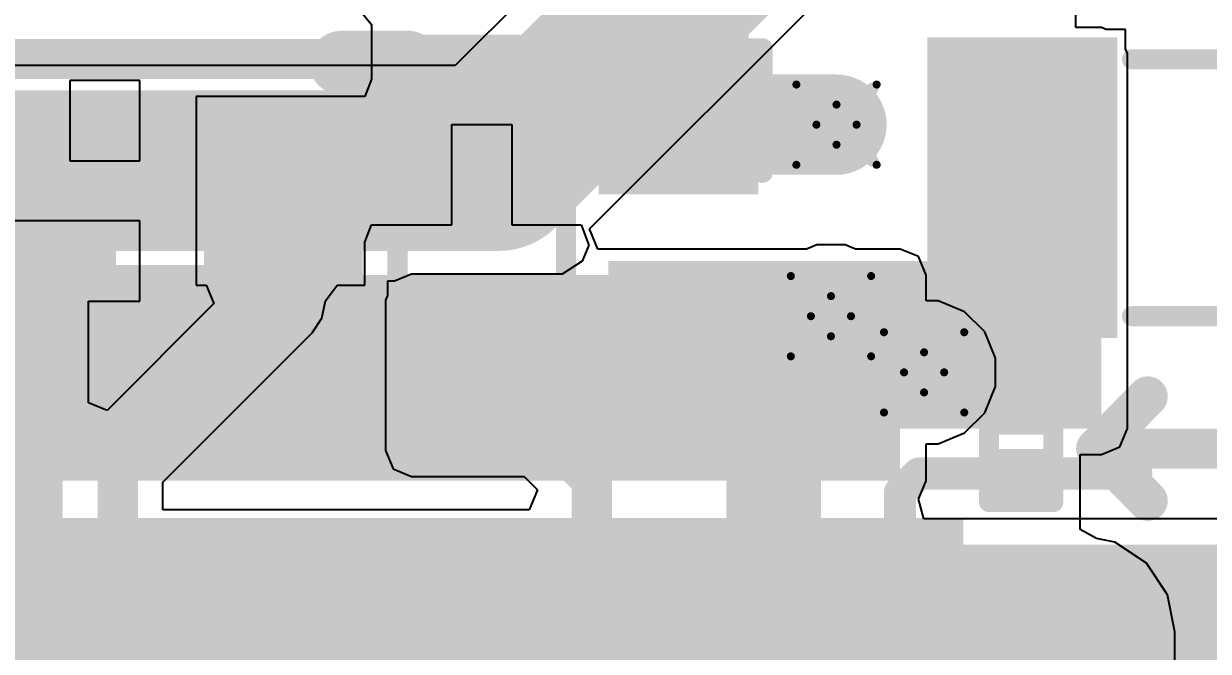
# Model space of a CAD drawing. Header units: inches. Extents: x -5 to 426, y -53 to 116.
# Drawn here: x 25.3 to 32.8, y -47.31 to -43.34 of the extents above; entities that cross this region are included whole.
import ezdxf

# ---------------------------------------------------------------- set-up
doc = ezdxf.new("R2010")
doc.units = ezdxf.units.IN
for name, color, linetype in [('Board Outline', 216, 'Continuous'), ('Bottom Layer', 5, 'Continuous'), ('Bottom Overlay', 54, 'Continuous'), ('Bottom Paste', 16, 'Continuous'), ('Bottom Solder', 6, 'Continuous'), ('Drill Drawing', 1, 'Continuous'), ('Multi-Layer', 9, 'Continuous'), ('Pad Holes', 156, 'Continuous'), ('Top Layer', 1, 'Continuous'), ('Top Solder', 216, 'Continuous'), ('Via Holes', 16, 'Continuous')]:
    doc.layers.add(name, color=color, linetype=linetype)
doc.styles.add('Arial', font='', dxfattribs={"height": 0.2})
doc.styles.get('Arial').set_extended_font_data('Arial')

# ---------------------------------------------------------------- blocks, each defined once
blk = doc.blocks.new('C___0603_B_33')
at = {"layer": 'Bottom Layer'}
for points in [[(-1.143, -0.4445), (-1.143, 0.4445), (-0.3809999999999999, 0.4445), (-0.3809999999999999, -0.4445)], [(0.3809999999999999, -0.4445), (0.3809999999999999, 0.4445), (1.143, 0.4445), (1.143, -0.4445)]]:
    blk.add_hatch(color=5, dxfattribs=at).paths.add_polyline_path(points)
at = {"layer": 'Bottom Paste'}
for points in [[(-1.143, -0.4445), (-1.143, 0.4445), (-0.3809999999999999, 0.4445), (-0.3809999999999999, -0.4445)], [(0.3809999999999999, -0.4445), (0.3809999999999999, 0.4445), (1.143, 0.4445), (1.143, -0.4445)]]:
    blk.add_hatch(color=16, dxfattribs=at).paths.add_polyline_path(points)
at = {"layer": 'Bottom Solder'}
for points in [[(-1.20299988, -0.50449988), (-1.20299988, 0.50449988), (-0.3210001199999999, 0.50449988), (-0.3210001199999999, -0.50449988)], [(0.3210001199999999, -0.50449988), (0.3210001199999999, 0.50449988), (1.20299988, 0.50449988), (1.20299988, -0.50449988)]]:
    blk.add_hatch(color=6, dxfattribs=at).paths.add_polyline_path(points)
at = {"layer": 'Bottom Overlay'}
for points in [[(-0.45720254, 0.5334, 0.127, 0.127, 0), (-1.2446, 0.5333974599999999, 0.127, 0.127, 0)], [(-1.2446, 0.5333974599999999, 0.127, 0.127, 0), (-1.24459746, -0.5334, 0.127, 0.127, 0)], [(1.24459746, 0.5334, 0.127, 0.127, 0), (0.4571999999999999, 0.5333974599999999, 0.127, 0.127, 0)], [(1.24459746, 0.5334, 0.127, 0.127, 0), (1.2446, -0.5333974599999999, 0.127, 0.127, 0)], [(-0.4571999999999999, -0.5333974599999999, 0.127, 0.127, 0), (-1.24459746, -0.5334, 0.127, 0.127, 0)], [(1.2446, -0.5333974599999999, 0.127, 0.127, 0), (0.45720254, -0.5334, 0.127, 0.127, 0)]]:
    blk.add_lwpolyline(points, format="xyseb", dxfattribs=at)
for points in [[(-1.27635, 0.5333974599999999, 0.0635, 0.0635, 1), (-1.21285, 0.5333974599999999, 0.0635, 0.0635, 1)], [(-1.27635, 0.5333974599999999, 0.0635, 0.0635, 1), (-1.21285, 0.5333974599999999, 0.0635, 0.0635, 1)], [(-0.4889525399999999, 0.5334, 0.0635, 0.0635, 1), (-0.42545254, 0.5334, 0.0635, 0.0635, 1)], [(0.42545, 0.5333974599999999, 0.0635, 0.0635, 1), (0.4889499999999999, 0.5333974599999999, 0.0635, 0.0635, 1)], [(1.21284746, 0.5334, 0.0635, 0.0635, 1), (1.27634746, 0.5334, 0.0635, 0.0635, 1)], [(1.21284746, 0.5334, 0.0635, 0.0635, 1), (1.27634746, 0.5334, 0.0635, 0.0635, 1)], [(-1.27634746, -0.5334, 0.0635, 0.0635, 1), (-1.21284746, -0.5334, 0.0635, 0.0635, 1)], [(-1.27634746, -0.5334, 0.0635, 0.0635, 1), (-1.21284746, -0.5334, 0.0635, 0.0635, 1)], [(-0.4889499999999999, -0.5333974599999999, 0.0635, 0.0635, 1), (-0.42545, -0.5333974599999999, 0.0635, 0.0635, 1)], [(0.42545254, -0.5334, 0.0635, 0.0635, 1), (0.4889525399999999, -0.5334, 0.0635, 0.0635, 1)], [(1.21285, -0.5333974599999999, 0.0635, 0.0635, 1), (1.27635, -0.5333974599999999, 0.0635, 0.0635, 1)], [(1.21285, -0.5333974599999999, 0.0635, 0.0635, 1), (1.27635, -0.5333974599999999, 0.0635, 0.0635, 1)]]:
    blk.add_lwpolyline(points, format="xyseb", close=True, dxfattribs=at)
blk = doc.blocks.new('R___0603_B_56')
at = {"layer": 'Bottom Layer'}
for points in [[(-1.14299492, -0.4445), (-1.14299492, 0.4445), (-0.38099492, 0.4445), (-0.38099492, -0.4445)], [(0.38099492, -0.4445), (0.38099492, 0.4445), (1.14299492, 0.4445), (1.14299492, -0.4445)]]:
    blk.add_hatch(color=5, dxfattribs=at).paths.add_polyline_path(points)
at = {"layer": 'Bottom Paste'}
for points in [[(-1.14299492, -0.4445), (-1.14299492, 0.4445), (-0.38099492, 0.4445), (-0.38099492, -0.4445)], [(0.38099492, -0.4445), (0.38099492, 0.4445), (1.14299492, 0.4445), (1.14299492, -0.4445)]]:
    blk.add_hatch(color=16, dxfattribs=at).paths.add_polyline_path(points)
at = {"layer": 'Bottom Solder'}
for points in [[(-1.24459492, -0.5460999999999999), (-1.24459492, 0.5460999999999999), (-0.27939492, 0.5460999999999999), (-0.27939492, -0.5460999999999999)], [(0.27939492, -0.5460999999999999), (0.27939492, 0.5460999999999999), (1.24459492, 0.5460999999999999), (1.24459492, -0.5460999999999999)]]:
    blk.add_hatch(color=6, dxfattribs=at).paths.add_polyline_path(points)
at = {"layer": 'Bottom Overlay'}
for points in [[(-1.21920254, -0.5333974599999999, 0.127, 0.127, 0), (-1.21919746, 0.5334, 0.127, 0.127, 0)], [(-1.21919746, 0.5334, 0.127, 0.127, 0), (1.21920254, 0.5333974599999999, 0.127, 0.127, 0)], [(1.21919746, -0.5334, 0.127, 0.127, 0), (1.21920254, 0.5333974599999999, 0.127, 0.127, 0)], [(-1.21920254, -0.5333974599999999, 0.127, 0.127, 0), (1.21919746, -0.5334, 0.127, 0.127, 0)]]:
    blk.add_lwpolyline(points, format="xyseb", dxfattribs=at)
for points in [[(-1.25094746, 0.5334, 0.0635, 0.0635, 1), (-1.18744746, 0.5334, 0.0635, 0.0635, 1)], [(-1.25094746, 0.5334, 0.0635, 0.0635, 1), (-1.18744746, 0.5334, 0.0635, 0.0635, 1)], [(1.18745254, 0.5333974599999999, 0.0635, 0.0635, 1), (1.25095254, 0.5333974599999999, 0.0635, 0.0635, 1)], [(1.18745254, 0.5333974599999999, 0.0635, 0.0635, 1), (1.25095254, 0.5333974599999999, 0.0635, 0.0635, 1)], [(-1.25095254, -0.5333974599999999, 0.0635, 0.0635, 1), (-1.18745254, -0.5333974599999999, 0.0635, 0.0635, 1)], [(-1.25095254, -0.5333974599999999, 0.0635, 0.0635, 1), (-1.18745254, -0.5333974599999999, 0.0635, 0.0635, 1)], [(1.18744746, -0.5334, 0.0635, 0.0635, 1), (1.25094746, -0.5334, 0.0635, 0.0635, 1)], [(1.18744746, -0.5334, 0.0635, 0.0635, 1), (1.25094746, -0.5334, 0.0635, 0.0635, 1)]]:
    blk.add_lwpolyline(points, format="xyseb", close=True, dxfattribs=at)
blk = doc.blocks.new('R___0603_B_65')
at = {"layer": 'Bottom Layer'}
for points in [[(-1.14299746, -0.4445025400000001), (-1.14299746, 0.44449746), (-0.3809974600000001, 0.44449746), (-0.3809974599999999, -0.4445025399999999)], [(0.3809974600000001, -0.44449746), (0.3809974599999999, 0.4445025399999999), (1.14299746, 0.4445025400000001), (1.14299746, -0.44449746)]]:
    blk.add_hatch(color=5, dxfattribs=at).paths.add_polyline_path(points)
at = {"layer": 'Bottom Paste'}
for points in [[(-1.14299746, -0.4445025400000001), (-1.14299746, 0.44449746), (-0.3809974600000001, 0.44449746), (-0.3809974599999999, -0.4445025399999999)], [(0.3809974600000001, -0.44449746), (0.3809974599999999, 0.4445025399999999), (1.14299746, 0.4445025400000001), (1.14299746, -0.44449746)]]:
    blk.add_hatch(color=16, dxfattribs=at).paths.add_polyline_path(points)
at = {"layer": 'Bottom Solder'}
for points in [[(-1.24459746, -0.5461025400000001), (-1.24459746, 0.5460974599999998), (-0.2793974600000001, 0.54609746), (-0.2793974599999999, -0.5461025399999999)], [(0.2793974600000001, -0.54609746), (0.2793974599999999, 0.5461025399999999), (1.24459746, 0.5461025400000001), (1.24459746, -0.5460974599999998)]]:
    blk.add_hatch(color=6, dxfattribs=at).paths.add_polyline_path(points)
at = {"layer": 'Bottom Overlay'}
for points in [[(-1.21920254, -0.53339492, 0.127, 0.127, 0), (-1.21919492, 0.5333974599999999, 0.127, 0.127, 0)], [(1.21920254, 0.53339492, 0.127, 0.127, 0), (-1.21919492, 0.5333974599999999, 0.127, 0.127, 0)], [(1.21919492, -0.5333974599999999, 0.127, 0.127, 0), (1.21920254, 0.53339492, 0.127, 0.127, 0)], [(1.21919492, -0.5333974599999999, 0.127, 0.127, 0), (-1.21920254, -0.53339492, 0.127, 0.127, 0)]]:
    blk.add_lwpolyline(points, format="xyseb", dxfattribs=at)
for points in [[(-1.25094492, 0.5333974599999999, 0.0635, 0.0635, 1), (-1.18744492, 0.5333974599999999, 0.0635, 0.0635, 1)], [(-1.25094492, 0.5333974599999999, 0.0635, 0.0635, 1), (-1.18744492, 0.5333974599999999, 0.0635, 0.0635, 1)], [(1.18745254, 0.53339492, 0.0635, 0.0635, 1), (1.25095254, 0.53339492, 0.0635, 0.0635, 1)], [(1.18745254, 0.53339492, 0.0635, 0.0635, 1), (1.25095254, 0.53339492, 0.0635, 0.0635, 1)], [(-1.25095254, -0.53339492, 0.0635, 0.0635, 1), (-1.18745254, -0.53339492, 0.0635, 0.0635, 1)], [(-1.25095254, -0.53339492, 0.0635, 0.0635, 1), (-1.18745254, -0.53339492, 0.0635, 0.0635, 1)], [(1.18744492, -0.5333974599999999, 0.0635, 0.0635, 1), (1.25094492, -0.5333974599999999, 0.0635, 0.0635, 1)], [(1.18744492, -0.5333974599999999, 0.0635, 0.0635, 1), (1.25094492, -0.5333974599999999, 0.0635, 0.0635, 1)]]:
    blk.add_lwpolyline(points, format="xyseb", close=True, dxfattribs=at)
blk = doc.blocks.new('DSN0603_2_B_67')
at = {"layer": 'Bottom Layer'}
for points in [[(-0.29999686, 0.11999976), (-0.09999725999999999, 0.11999976), (-0.09999725999999999, -0.11999976), (-0.29999686, -0.11999976)], [(0.09999725999999999, 0.11999976), (0.29999686, 0.11999976), (0.29999686, -0.11999976), (0.09999725999999999, -0.11999976)]]:
    blk.add_hatch(color=5, dxfattribs=at).paths.add_polyline_path(points)
at = {"layer": 'Bottom Paste'}
for points in [[(-0.29999686, 0.11999976), (-0.09999725999999999, 0.11999976), (-0.09999725999999999, -0.11999976), (-0.29999686, -0.11999976)], [(0.09999725999999999, 0.11999976), (0.29999686, 0.11999976), (0.29999686, -0.11999976), (0.09999725999999999, -0.11999976)]]:
    blk.add_hatch(color=16, dxfattribs=at).paths.add_polyline_path(points)
at = {"layer": 'Bottom Solder'}
for points in [[(-0.35499802, 0.17500092), (-0.0449961, 0.17500092), (-0.0449961, -0.17500092), (-0.35499802, -0.17500092)], [(0.0449961, 0.17500092), (0.35499802, 0.17500092), (0.35499802, -0.17500092), (0.0449961, -0.17500092)]]:
    blk.add_hatch(color=6, dxfattribs=at).paths.add_polyline_path(points)
at = {"layer": 'Bottom Overlay'}
for points in [[(0.38099746, 0.2032, 0.127, 0.127, 0), (-0.38099746, 0.2032, 0.127, 0.127, 0)], [(-0.38099746, -0.2032, 0.127, 0.127, 0), (-0.38099746, 0.2032, 0.127, 0.127, 0)], [(0.38099746, -0.2032, 0.127, 0.127, 0), (0.38099746, 0.2032, 0.127, 0.127, 0)], [(0.38099746, -0.2032, 0.127, 0.127, 0), (-0.38099746, -0.2032, 0.127, 0.127, 0)]]:
    blk.add_lwpolyline(points, format="xyseb", dxfattribs=at)
for points in [[(-0.41274746, 0.2032, 0.0635, 0.0635, 1), (-0.34924746, 0.2032, 0.0635, 0.0635, 1)], [(-0.41274746, 0.2032, 0.0635, 0.0635, 1), (-0.34924746, 0.2032, 0.0635, 0.0635, 1)], [(0.34924746, 0.2032, 0.0635, 0.0635, 1), (0.41274746, 0.2032, 0.0635, 0.0635, 1)], [(0.34924746, 0.2032, 0.0635, 0.0635, 1), (0.41274746, 0.2032, 0.0635, 0.0635, 1)], [(-0.41274746, -0.2032, 0.0635, 0.0635, 1), (-0.34924746, -0.2032, 0.0635, 0.0635, 1)], [(-0.41274746, -0.2032, 0.0635, 0.0635, 1), (-0.34924746, -0.2032, 0.0635, 0.0635, 1)], [(0.34924746, -0.2032, 0.0635, 0.0635, 1), (0.41274746, -0.2032, 0.0635, 0.0635, 1)], [(0.34924746, -0.2032, 0.0635, 0.0635, 1), (0.41274746, -0.2032, 0.0635, 0.0635, 1)]]:
    blk.add_lwpolyline(points, format="xyseb", close=True, dxfattribs=at)
blk = doc.blocks.new('TYPE_C_31_M_12__B_89')
at = {"layer": 'Bottom Layer'}
h = blk.add_hatch(color=5, dxfattribs=at)
edge = h.paths.add_edge_path()
edge.add_arc((-1.12499902, 1.1200003), 0.4499991, 0, 180)
edge.add_line((-1.57499812, 1.1200003), (-1.57499812, 0.01999742000000015))
edge.add_arc((-1.12499902, 0.01999742), 0.4499991, 180, 360)
edge.add_line((-0.67499992, 0.01999742), (-0.67499992, 1.1200003))
for points in [[(-0.2999994, 0.6000000699999999), (0.2999994, 0.6000000699999999), (0.2999994, -0.6000000699999999), (-0.2999994, -0.6000000699999999)], [(0.4999863, 0.60001023), (1.0999851, 0.60001023), (1.0999851, -0.59998991), (0.4999863, -0.59998991)], [(1.30000756, 0.59999753), (1.60000696, 0.59999753), (1.60000696, -0.60000261), (1.30000756, -0.60000261)], [(1.80000148, 0.60000769), (2.10000088, 0.60000769), (2.10000088, -0.59999245), (1.80000148, -0.59999245)], [(2.2999954, 0.6000000699999999), (2.5999948, 0.6000000699999999), (2.5999948, -0.6000000699999999), (2.2999954, -0.6000000699999999)], [(2.79999186, 0.59999753), (3.09999126, 0.59999753), (3.09999126, -0.60000261), (2.79999186, -0.60000261)], [(3.59999534, -0.6000000699999999), (3.29999594, -0.6000000699999999), (3.29999594, 0.6000000699999999), (3.59999534, 0.6000000699999999)], [(4.100001959999999, -0.60000261), (3.80000256, -0.60000261), (3.80000256, 0.59999753), (4.100001959999999, 0.59999753)], [(4.60000604, -0.59999753), (4.300006639999999, -0.59999753), (4.300006639999999, 0.60000261), (4.60000604, 0.60000261)], [(5.10000758, -0.59999753), (4.80000818, -0.59999753), (4.80000818, 0.60000261), (5.10000758, 0.60000261)], [(5.90000344, -0.60000769), (5.30000464, -0.60000769), (5.30000464, 0.59999245), (5.90000344, 0.59999245)]]:
    blk.add_hatch(color=5, dxfattribs=at).paths.add_polyline_path(points)
at = {"layer": 'Bottom Paste'}
for points in [[(-0.2999994, 0.6000000699999999), (0.2999994, 0.6000000699999999), (0.2999994, -0.6000000699999999), (-0.2999994, -0.6000000699999999)], [(0.4999863, 0.60001023), (1.0999851, 0.60001023), (1.0999851, -0.59998991), (0.4999863, -0.59998991)], [(1.30000756, 0.59999753), (1.60000696, 0.59999753), (1.60000696, -0.60000261), (1.30000756, -0.60000261)], [(1.80000148, 0.60000769), (2.10000088, 0.60000769), (2.10000088, -0.59999245), (1.80000148, -0.59999245)], [(2.2999954, 0.6000000699999999), (2.5999948, 0.6000000699999999), (2.5999948, -0.6000000699999999), (2.2999954, -0.6000000699999999)], [(2.79999186, 0.59999753), (3.09999126, 0.59999753), (3.09999126, -0.60000261), (2.79999186, -0.60000261)], [(3.59999534, -0.6000000699999999), (3.29999594, -0.6000000699999999), (3.29999594, 0.6000000699999999), (3.59999534, 0.6000000699999999)], [(4.100001959999999, -0.60000261), (3.80000256, -0.60000261), (3.80000256, 0.59999753), (4.100001959999999, 0.59999753)], [(4.60000604, -0.59999753), (4.300006639999999, -0.59999753), (4.300006639999999, 0.60000261), (4.60000604, 0.60000261)], [(5.10000758, -0.59999753), (4.80000818, -0.59999753), (4.80000818, 0.60000261), (5.10000758, 0.60000261)], [(5.90000344, -0.60000769), (5.30000464, -0.60000769), (5.30000464, 0.59999245), (5.90000344, 0.59999245)]]:
    blk.add_hatch(color=16, dxfattribs=at).paths.add_polyline_path(points)
at = {"layer": 'Bottom Solder'}
h = blk.add_hatch(color=6, dxfattribs=at)
edge = h.paths.add_edge_path()
edge.add_arc((-1.12499902, 1.1200003), 0.5515991, 0, 180)
edge.add_line((-1.67659812, 1.1200003), (-1.67659812, 0.01999742000000015))
edge.add_arc((-1.12499902, 0.01999742), 0.5515991, 180, 360)
edge.add_line((-0.57339992, 0.01999742), (-0.57339992, 1.1200003))
for points in [[(-0.4015993999999999, 0.7016000699999999), (0.4015993999999999, 0.7016000699999999), (0.4015993999999999, -0.7016000699999999), (-0.4015993999999999, -0.7016000699999999)], [(0.3983863, 0.70161023), (1.2015851, 0.70161023), (1.2015851, -0.70158991), (0.3983863, -0.70158991)], [(1.19840756, 0.7015975299999999), (1.70160696, 0.7015975299999999), (1.70160696, -0.70160261), (1.19840756, -0.70160261)], [(1.69840148, 0.70160769), (2.20160088, 0.70160769), (2.20160088, -0.7015924499999999), (1.69840148, -0.7015924499999999)], [(2.1983954, 0.7016000699999999), (2.7015948, 0.7016000699999999), (2.7015948, -0.7016000699999999), (2.1983954, -0.7016000699999999)], [(2.69839186, 0.7015975299999999), (3.201591259999999, 0.7015975299999999), (3.201591259999999, -0.70160261), (2.69839186, -0.70160261)], [(3.70159534, -0.7016000699999999), (3.19839594, -0.7016000699999999), (3.19839594, 0.7016000699999999), (3.70159534, 0.7016000699999999)], [(4.20160196, -0.70160261), (3.69840256, -0.70160261), (3.69840256, 0.7015975299999999), (4.20160196, 0.7015975299999999)], [(4.70160604, -0.7015975299999999), (4.19840664, -0.7015975299999999), (4.19840664, 0.70160261), (4.70160604, 0.70160261)], [(5.201607579999999, -0.7015975299999999), (4.698408179999999, -0.7015975299999999), (4.698408179999999, 0.70160261), (5.201607579999999, 0.70160261)], [(6.00160344, -0.70160769), (5.19840464, -0.70160769), (5.19840464, 0.7015924499999999), (6.00160344, 0.7015924499999999)]]:
    blk.add_hatch(color=6, dxfattribs=at).paths.add_polyline_path(points)
at = {"layer": 'Multi-Layer'}
h = blk.add_hatch(color=9, dxfattribs=at)
edge = h.paths.add_edge_path()
edge.add_arc((-1.12499902, 1.1200003), 0.4499991, 0, 180)
edge.add_line((-1.57499812, 1.1200003), (-1.57499812, 0.01999742000000015))
edge.add_arc((-1.12499902, 0.01999742), 0.4499991, 180, 360)
edge.add_line((-0.67499992, 0.01999742), (-0.67499992, 1.1200003))
at = {"layer": 'Pad Holes'}
h = blk.add_hatch(color=7, dxfattribs=at)
edge = h.paths.add_edge_path()
edge.add_arc((-1.12499902, 1.11999903), 0.2999994, 0, 180)
edge.add_line((-1.42499842, 1.11999903), (-1.42499842, 0.01999868999999999))
edge.add_arc((-1.12499902, 0.01999869), 0.2999994, 180, 360)
edge.add_line((-0.82499962, 0.01999869), (-0.82499962, 1.11999903))
at = {"layer": 'Top Layer'}
h = blk.add_hatch(color=1, dxfattribs=at)
edge = h.paths.add_edge_path()
edge.add_arc((-1.12499902, 1.1200003), 0.4499991, 0, 180)
edge.add_line((-1.57499812, 1.1200003), (-1.57499812, 0.01999742000000015))
edge.add_arc((-1.12499902, 0.01999742), 0.4499991, 180, 360)
edge.add_line((-0.67499992, 0.01999742), (-0.67499992, 1.1200003))
at = {"layer": 'Top Solder'}
h = blk.add_hatch(color=216, dxfattribs=at)
edge = h.paths.add_edge_path()
edge.add_arc((-1.12499902, 1.1200003), 0.5515991, 0, 180)
edge.add_line((-1.67659812, 1.1200003), (-1.67659812, 0.01999742000000015))
edge.add_arc((-1.12499902, 0.01999742), 0.5515991, 180, 360)
edge.add_line((-0.57339992, 0.01999742), (-0.57339992, 1.1200003))
blk = doc.blocks.new('F____0805_B_92')
at = {"layer": 'Bottom Layer'}
for points in [[(-0.59999753, -0.84999957), (-1.59999807, -0.84999957), (-1.59999807, 0.84999957), (-0.5999975299999999, 0.84999957)], [(1.60000569, -0.8499970299999999), (0.6000051499999999, -0.8499970299999999), (0.6000051500000001, 0.8500021099999999), (1.60000569, 0.8500021099999999)]]:
    blk.add_hatch(color=5, dxfattribs=at).paths.add_polyline_path(points)
at = {"layer": 'Bottom Paste'}
for points in [[(-0.59999753, -0.84999957), (-1.59999807, -0.84999957), (-1.59999807, 0.84999957), (-0.5999975299999999, 0.84999957)], [(1.60000569, -0.8499970299999999), (0.6000051499999999, -0.8499970299999999), (0.6000051500000001, 0.8500021099999999), (1.60000569, 0.8500021099999999)]]:
    blk.add_hatch(color=16, dxfattribs=at).paths.add_polyline_path(points)
at = {"layer": 'Bottom Solder'}
for points in [[(-0.4983975300000001, -0.95159957), (-1.70159807, -0.95159957), (-1.70159807, 0.95159957), (-0.4983975299999999, 0.95159957)], [(1.70160569, -0.9515970300000001), (0.4984051499999998, -0.9515970300000001), (0.4984051500000001, 0.95160211), (1.70160569, 0.95160211)]]:
    blk.add_hatch(color=6, dxfattribs=at).paths.add_polyline_path(points)
at = {"layer": 'Bottom Overlay'}
for points in [[(-0.4064, 0.8128, 0.127, 0.127, 0), (0.4064, 0.8128, 0.127, 0.127, 0)], [(-0.4064, -0.8128, 0.127, 0.127, 0), (0.4064, -0.8128, 0.127, 0.127, 0)]]:
    blk.add_lwpolyline(points, format="xyseb", dxfattribs=at)
for points in [[(-0.43815, 0.8128, 0.0635, 0.0635, 1), (-0.37465, 0.8128, 0.0635, 0.0635, 1)], [(0.37465, 0.8128, 0.0635, 0.0635, 1), (0.43815, 0.8128, 0.0635, 0.0635, 1)], [(-0.43815, -0.8128, 0.0635, 0.0635, 1), (-0.37465, -0.8128, 0.0635, 0.0635, 1)], [(0.37465, -0.8128, 0.0635, 0.0635, 1), (0.43815, -0.8128, 0.0635, 0.0635, 1)]]:
    blk.add_lwpolyline(points, format="xyseb", close=True, dxfattribs=at)
at = {"layer": 'Bottom Overlay', "style": 'Arial', "text_generation_flag": 2}
blk.add_text('F1', height=1.016, dxfattribs=at).set_placement((3.24412864, -0.63364872))

msp = doc.modelspace()

# ---------------------------------------------------------------- hatches: boundary and pattern name
at = {"layer": 'Bottom Layer'}
for points in [[(27.50256882, -44.35654831999999), (29.89016882, -44.35654831999999), (29.89016882, -43.40656292), (27.50256882, -43.40656292)], [(31.12227202, -45.86658594), (32.1222751, -45.86658594), (32.1222751, -43.52498534), (31.12227202, -43.52498534)], [(29.00117136, -45.89898617999999), (31.80840984, -45.89898617999999), (31.80840984, -44.8386327), (29.00117136, -44.8386327)], [(23.09567136, -45.97518617999999), (25.54786356, -45.97518617999999), (25.54786356, -45.03538618), (23.09567136, -45.03538618)], [(29.34940536, -46.2274793), (30.41087136, -46.2274793), (30.41087136, -45.01972961999999), (29.34940536, -45.01972961999999)], [(27.7565739, -46.0378302), (28.70822046, -46.0378302), (28.70822046, -45.08618364), (27.7565739, -45.08618364)], [(29.00117136, -45.89898617999999), (32.12227256, -45.89898617999999), (32.12227256, -45.06078617999999), (29.00117136, -45.06078617999999)], [(29.74788564, -47.76580236), (30.34788444, -47.76580236), (30.34788444, -45.08618872), (29.74788564, -45.08618872)], [(24.9478673, -47.76578457999999), (25.5478661, -47.76578457999999), (25.5478661, -45.67038617999999), (24.9478673, -45.67038617999999)]]:
    msp.add_hatch(color=5, dxfattribs=at).paths.add_polyline_path(points)
h = msp.add_hatch(color=5, dxfattribs=at)
edge = h.paths.add_edge_path()
edge.add_arc((30.44589542, -43.97555086), 0.2999994, 0, 360)
h = msp.add_hatch(color=5, dxfattribs=at)
edge = h.paths.add_edge_path()
edge.add_arc((30.41087136, -45.18778618), 0.2999994, 0, 360)
h = msp.add_hatch(color=5, dxfattribs=at)
edge = h.paths.add_edge_path()
edge.add_arc((31.00027074, -45.54338364), 0.2999994, 0, 360)
at = {"layer": 'Top Layer'}
h = msp.add_hatch(color=1, dxfattribs=at)
edge = h.paths.add_edge_path()
edge.add_arc((30.44589542, -43.97555086), 0.2999994, 0, 360)
h = msp.add_hatch(color=1, dxfattribs=at)
edge = h.paths.add_edge_path()
edge.add_arc((30.41087136, -45.18778618), 0.2999994, 0, 360)
for points in [[(23.32427136, -46.22918618), (30.8478682, -46.22918618), (30.8478682, -44.9275327), (23.32427136, -44.9275327)], [(22.87286764, -46.63439746), (22.87286764, -47.73578718), (32.42286632, -47.73578718), (32.42286632, -46.63439746)], [(31.4452, -52.3157831), (34.11219999999999, -52.3157831), (34.11219999999999, -46.63439746), (31.4452, -46.63439746)]]:
    msp.add_hatch(color=1, dxfattribs=at).paths.add_polyline_path(points)
h = msp.add_hatch(color=1, dxfattribs=at)
edge = h.paths.add_edge_path()
edge.add_arc((31.00027074, -45.54338364), 0.2999994, 0, 360)
at = {"layer": 'Via Holes'}
h = msp.add_hatch(color=7, dxfattribs=at)
edge = h.paths.add_edge_path()
edge.add_arc((30.44589542, -43.97555086), 0.1499997, 0, 360)
h = msp.add_hatch(color=7, dxfattribs=at)
edge = h.paths.add_edge_path()
edge.add_arc((30.41087136, -45.18778618), 0.1499997, 0, 360)
h = msp.add_hatch(color=7, dxfattribs=at)
edge = h.paths.add_edge_path()
edge.add_arc((31.00027074, -45.54338364), 0.1499997, 0, 360)

# ---------------------------------------------------------------- linework, layer by layer
at = {"layer": 'Board Outline'}
msp.add_lwpolyline([(49.77249634, 6.34813564, 0.254, 0.254, -1.14456695220957), (-0.2979293, -38.4413887, 0.254, 0.254, 0)], format="xyseb", dxfattribs=at)
at = {"layer": 'Bottom Layer'}
for p, q in [((31.96067014, -43.36002758), (31.96067014, -43.16070869999999)), ((27.42402948, -43.24702806), (27.50256628, -43.34055085999999)), ((27.50256628, -43.34055085999999), (27.50256882, -43.40656292)), ((27.50256882, -43.40656292), (27.50256882, -43.68786283999999)), ((32.1222751, -43.36002758), (31.96067014, -43.36002758)), ((32.15259762, -43.37258788), (32.1222751, -43.36002758)), ((32.27467256, -43.37258788), (32.15259762, -43.37258788)), ((32.27467256, -43.49466281999999), (32.27467256, -43.37258788)), ((32.28723286, -43.52498534), (32.27467256, -43.49466281999999)), ((32.28723286, -45.06078617999999), (32.28723286, -43.52498534)), ((26.03760604, -43.69563015999999), (25.59310096, -43.69563015999999)), ((25.59310096, -43.69563015999999), (25.59310096, -44.20362508)), ((26.03760604, -44.20362508), (26.03760604, -43.69563015999999)), ((27.50256882, -43.68786283999999), (27.45999334, -43.79722761999999)), ((27.37556628, -43.79723016), (26.39319588, -43.79723016)), ((26.39319588, -43.79723016), (26.39319588, -44.99103016)), ((27.45999334, -43.79722761999999), (27.37556628, -43.79723016)), ((28.01056882, -44.61055086), (28.01056882, -43.97555086)), ((28.01056882, -43.97555086), (28.39156882, -43.97555086)), ((28.39156882, -43.97555086), (28.39156882, -44.61055086)), ((25.59310096, -44.20362508), (26.03760604, -44.20362508)), ((25.40260096, -44.58462508), (24.76760604, -44.58462508)), ((26.03760604, -44.58462508), (25.40260096, -44.58462508)), ((26.03760604, -45.09263015999999), (26.03760604, -44.58462508)), ((27.45999588, -44.71991818), (27.50257136, -44.6105534)), ((27.50257136, -44.6105534), (27.58699842, -44.61055086)), ((27.58699842, -44.61055086), (28.01056882, -44.61055086)), ((28.39156882, -44.61055086), (28.83003124, -44.61055086)), ((28.83003124, -44.61055086), (28.87808296, -44.73755086)), ((27.45999588, -44.99103016), (27.45999588, -44.71991818)), ((28.87808296, -44.73755086), (28.8362136, -44.83862762)), ((28.8362136, -44.83862762), (28.70921106, -44.92163482)), ((27.64813114, -44.96614578), (27.6041739, -44.96614578)), ((27.6041739, -44.96614578), (27.6041739, -45.0558662)), ((27.7565739, -44.92122588), (27.64813114, -44.96614578)), ((28.708223, -44.92122588), (27.7565739, -44.92122588)), ((28.70921106, -44.92163482), (28.708223, -44.92122588)), ((26.39319588, -44.99103016), (26.45741978, -44.99103016)), ((26.45741978, -44.99103016), (26.50602014, -45.10836292)), ((27.21147212, -45.0906642), (27.28602112, -44.99103016)), ((27.28602112, -44.99103016), (27.45999588, -44.99103016)), ((27.6041739, -45.0558662), (27.59161614, -45.08618364)), ((25.71282386, -45.73562353999999), (25.71282386, -45.09263015999999)), ((25.71282386, -45.09263015999999), (26.03760604, -45.09263015999999)), ((26.50602014, -45.10836292), (25.83015662, -45.78422644)), ((27.1897856, -45.19967845999999), (27.21147212, -45.0906642)), ((27.59161614, -45.08618364), (27.59161614, -46.0378302)), ((32.28723286, -45.89898617999999), (32.28723286, -45.06078617999999)), ((27.12803311999999, -45.2920989), (27.1897856, -45.19967845999999)), ((26.18273656, -46.23739545999999), (27.1280255, -45.29210397999999)), ((27.1280255, -45.29210397999999), (27.12803311999999, -45.2920989)), ((25.83015662, -45.78422644), (25.71282386, -45.73562353999999)), ((32.23891698, -46.01562806), (32.28723286, -45.89898617999999)), ((32.1222751, -46.06394393999999), (32.23891698, -46.01562806)), ((27.59161614, -46.0378302), (27.63993202, -46.15447208)), ((31.98837392, -46.5375244), (31.98837392, -46.06394393999999)), ((31.98837392, -46.06394393999999), (32.1222751, -46.06394393999999)), ((27.63993202, -46.15447208), (27.7565739, -46.20278796)), ((26.18273656, -46.4133946), (26.18273656, -46.23739545999999)), ((27.7565739, -46.20278796), (28.47030374, -46.20278796)), ((28.47030374, -46.20278796), (28.55390784, -46.28639206)), ((28.55390784, -46.28639206), (28.5013019, -46.41339206)), ((26.59546878, -46.4133946), (26.18273656, -46.4133946)), ((27.20026817999999, -46.41338952), (26.59546878, -46.41338952)), ((26.59546878, -46.41338952), (26.59546878, -46.4133946)), ((27.20026817999999, -46.41339206), (27.20026817999999, -46.41338952)), ((27.59547948, -46.41339206), (27.20026817999999, -46.41339206)), ((28.20027888, -46.41338952), (27.59547948, -46.41338952)), ((27.59547948, -46.41338952), (27.59547948, -46.41339206)), ((28.20027888, -46.41339206), (28.20027888, -46.41338952)), ((28.5013019, -46.41339206), (28.20027888, -46.41339206)), ((32.09149283999999, -46.59518494), (31.98837392, -46.5375244)), ((32.20791374, -46.61834211999999), (32.09149283999999, -46.59518494)), ((32.4071742, -46.75148384), (32.20791374, -46.61834211999999)), ((32.54031592, -46.9507443), (32.4071742, -46.75148384)), ((32.58706969999999, -47.18578828), (32.54031592, -46.9507443)), ((32.58706969999999, -48.28579116), (32.58706969999999, -47.18578828))]:
    msp.add_line(p, q, dxfattribs=at)
for points in [[(27.31307212, -43.58436292, 0.4064, 0.4064, 0), (27.73368088, -43.58436292, 0.4064, 0.4064, 0)], [(27.73368088, -43.50816292, 0.2032, 0.2032, 0), (28.20106882, -43.97555086, 0.2032, 0.2032, 0)], [(29.44567136, -43.97554831999999, 0.635, 0.635, 0), (30.44589288, -43.97554831999999, 0.635, 0.635, 0)], [(30.44589288, -43.97554831999999, 0.3809999999999999, 0.3809999999999999, 0), (30.44589542, -43.97555086, 0.3809999999999999, 0.3809999999999999, 0)], [(26.92659588, -45.09066165999999, 0.254, 0.254, 0), (26.92659588, -44.42578618, 0.254, 0.254, 0)], [(25.89786286, -46.11939468, 0.254, 0.254, 0), (26.92659588, -45.09066165999999, 0.254, 0.254, 0)], [(28.2010739, -45.46718363999999, 0.254, 0.254, 0), (28.26457389999999, -45.46718363999999, 0.254, 0.254, 0)], [(28.26457389999999, -45.46718363999999, 0.254, 0.254, 0), (28.5185739, -45.72118363999999, 0.254, 0.254, 0)], [(28.5185739, -45.84818364, 0.254, 0.254, 0), (28.5185739, -45.72118363999999, 0.254, 0.254, 0)], [(28.5185739, -45.84818364, 0.254, 0.254, 0), (28.89786956, -46.2274793, 0.254, 0.254, 0)], [(25.89786286, -47.1657934, 0.254, 0.254, 0), (25.89786286, -46.11939468, 0.254, 0.254, 0)], [(28.89786956, -47.16579847999999, 0.254, 0.254, 0), (28.89786956, -46.2274793, 0.254, 0.254, 0)], [(30.84787074, -46.30255915999999, 0.2032, 0.2032, 0), (30.96690276, -46.18352714, 0.2032, 0.2032, 0)], [(30.96690276, -46.18352714, 0.2032, 0.2032, 0), (32.34366658, -46.18352714, 0.2032, 0.2032, 0)], [(30.84787074, -47.16579085999999, 0.2032, 0.2032, 0), (30.84787074, -46.30255915999999, 0.2032, 0.2032, 0)], [(30.84787074, -47.16579085999999, 0.2032, 0.2032, 0), (31.00027074, -47.01339085999999, 0.2032, 0.2032, 0)]]:
    msp.add_lwpolyline(points, format="xyseb", dxfattribs=at)
for points in [[(27.21147212, -43.58436292, 0.2032, 0.2032, 1), (27.41467212, -43.58436292, 0.2032, 0.2032, 1)], [(27.63208088, -43.58436292, 0.2032, 0.2032, 1), (27.83528088, -43.58436292, 0.2032, 0.2032, 1)], [(27.68288088, -43.50816292, 0.1016, 0.1016, 1), (27.78448088, -43.50816292, 0.1016, 0.1016, 1)], [(29.28692136, -43.97554831999999, 0.3175, 0.3175, 1), (29.60442136, -43.97554831999999, 0.3175, 0.3175, 1)], [(30.28714287999999, -43.97554831999999, 0.3175, 0.3175, 1), (30.60464288, -43.97554831999999, 0.3175, 0.3175, 1)], [(30.35064288, -43.97554831999999, 0.1905, 0.1905, 1), (30.54114288, -43.97554831999999, 0.1905, 0.1905, 1)], [(30.35064542, -43.97555086, 0.1905, 0.1905, 1), (30.54114542, -43.97555086, 0.1905, 0.1905, 1)], [(28.15026882, -43.97555086, 0.1016, 0.1016, 1), (28.25186882, -43.97555086, 0.1016, 0.1016, 1)], [(26.86309588, -44.42578618, 0.127, 0.127, 1), (26.99009588, -44.42578618, 0.127, 0.127, 1)], [(26.86309588, -45.09066165999999, 0.127, 0.127, 1), (26.99009588, -45.09066165999999, 0.127, 0.127, 1)], [(26.86309588, -45.09066165999999, 0.127, 0.127, 1), (26.99009588, -45.09066165999999, 0.127, 0.127, 1)], [(28.1375739, -45.46718363999999, 0.127, 0.127, 1), (28.26457389999999, -45.46718363999999, 0.127, 0.127, 1)], [(28.2010739, -45.46718363999999, 0.127, 0.127, 1), (28.3280739, -45.46718363999999, 0.127, 0.127, 1)], [(28.2010739, -45.46718363999999, 0.127, 0.127, 1), (28.3280739, -45.46718363999999, 0.127, 0.127, 1)], [(28.4550739, -45.72118363999999, 0.127, 0.127, 1), (28.5820739, -45.72118363999999, 0.127, 0.127, 1)], [(28.4550739, -45.72118363999999, 0.127, 0.127, 1), (28.5820739, -45.72118363999999, 0.127, 0.127, 1)], [(28.4550739, -45.84818364, 0.127, 0.127, 1), (28.5820739, -45.84818364, 0.127, 0.127, 1)], [(28.4550739, -45.84818364, 0.127, 0.127, 1), (28.5820739, -45.84818364, 0.127, 0.127, 1)], [(25.83436286, -46.11939468, 0.127, 0.127, 1), (25.96136286, -46.11939468, 0.127, 0.127, 1)], [(25.83436286, -46.11939468, 0.127, 0.127, 1), (25.96136286, -46.11939468, 0.127, 0.127, 1)], [(28.83436956, -46.2274793, 0.127, 0.127, 1), (28.96136956, -46.2274793, 0.127, 0.127, 1)], [(28.83436956, -46.2274793, 0.127, 0.127, 1), (28.96136956, -46.2274793, 0.127, 0.127, 1)], [(30.91610276, -46.18352714, 0.1016, 0.1016, 1), (31.01770276, -46.18352714, 0.1016, 0.1016, 1)], [(30.91610276, -46.18352714, 0.1016, 0.1016, 1), (31.01770276, -46.18352714, 0.1016, 0.1016, 1)], [(32.29286657999999, -46.18352714, 0.1016, 0.1016, 1), (32.39446658, -46.18352714, 0.1016, 0.1016, 1)], [(30.79707074, -46.30255915999999, 0.1016, 0.1016, 1), (30.89867074, -46.30255915999999, 0.1016, 0.1016, 1)], [(30.79707074, -46.30255915999999, 0.1016, 0.1016, 1), (30.89867074, -46.30255915999999, 0.1016, 0.1016, 1)], [(30.94947074, -47.01339085999999, 0.1016, 0.1016, 1), (31.05107074, -47.01339085999999, 0.1016, 0.1016, 1)], [(25.83436286, -47.1657934, 0.127, 0.127, 1), (25.96136286, -47.1657934, 0.127, 0.127, 1)], [(28.83436956, -47.16579847999999, 0.127, 0.127, 1), (28.96136956, -47.16579847999999, 0.127, 0.127, 1)], [(30.79707074, -47.16579085999999, 0.1016, 0.1016, 1), (30.89867074, -47.16579085999999, 0.1016, 0.1016, 1)], [(30.79707074, -47.16579085999999, 0.1016, 0.1016, 1), (30.89867074, -47.16579085999999, 0.1016, 0.1016, 1)]]:
    msp.add_lwpolyline(points, format="xyseb", close=True, dxfattribs=at)
at = {"layer": 'Bottom Overlay'}
for points in [[(25.15306882, -43.56039548, 0.254, 0.254, 0), (27.54067136, -43.56039548, 0.254, 0.254, 0)], [(32.08932622, -46.02598618, 0.254, 0.254, 0), (32.4154292, -45.69562108, 0.254, 0.254, 0)], [(32.08932622, -46.02598618, 0.254, 0.254, 0), (32.4154292, -46.35635128, 0.254, 0.254, 0)], [(32.08932622, -46.02598618, 0.254, 0.254, 0), (34.34787136, -46.02598618, 0.254, 0.254, 0)]]:
    msp.add_lwpolyline(points, format="xyseb", dxfattribs=at)
for points in [[(27.47717136, -43.56039548, 0.127, 0.127, 1), (27.60417136, -43.56039548, 0.127, 0.127, 1)], [(32.3519292, -45.69562108, 0.127, 0.127, 1), (32.4789292, -45.69562108, 0.127, 0.127, 1)], [(32.02582622, -46.02598618, 0.127, 0.127, 1), (32.15282622, -46.02598618, 0.127, 0.127, 1)], [(32.02582622, -46.02598618, 0.127, 0.127, 1), (32.15282622, -46.02598618, 0.127, 0.127, 1)], [(32.02582622, -46.02598618, 0.127, 0.127, 1), (32.15282622, -46.02598618, 0.127, 0.127, 1)], [(32.3519292, -46.35635128, 0.127, 0.127, 1), (32.4789292, -46.35635128, 0.127, 0.127, 1)]]:
    msp.add_lwpolyline(points, format="xyseb", close=True, dxfattribs=at)
at = {"layer": 'Drill Drawing'}
for points in [[(30.19189542, -43.72155086, 0.0508, 0.0508, 0), (30.44589542, -43.84855086, 0.0508, 0.0508, 0)], [(30.19189542, -43.72155086, 0.0508, 0.0508, 0), (30.31889542, -43.97555086, 0.0508, 0.0508, 0)], [(30.44589542, -43.84855086, 0.0508, 0.0508, 0), (30.69989542, -43.72155086, 0.0508, 0.0508, 0)], [(30.57289542, -43.97555086, 0.0508, 0.0508, 0), (30.69989542, -43.72155086, 0.0508, 0.0508, 0)], [(30.19189542, -44.22955086, 0.0508, 0.0508, 0), (30.31889542, -43.97555086, 0.0508, 0.0508, 0)], [(30.57289542, -43.97555086, 0.0508, 0.0508, 0), (30.69989542, -44.22955086, 0.0508, 0.0508, 0)], [(30.19189542, -44.22955086, 0.0508, 0.0508, 0), (30.44589542, -44.10255085999999, 0.0508, 0.0508, 0)], [(30.44589542, -44.10255085999999, 0.0508, 0.0508, 0), (30.69989542, -44.22955086, 0.0508, 0.0508, 0)], [(30.15687136, -44.93378618, 0.0508, 0.0508, 0), (30.41087136, -45.06078617999999, 0.0508, 0.0508, 0)], [(30.15687136, -44.93378618, 0.0508, 0.0508, 0), (30.28387136, -45.18778618, 0.0508, 0.0508, 0)], [(30.41087136, -45.06078617999999, 0.0508, 0.0508, 0), (30.66487136, -44.93378618, 0.0508, 0.0508, 0)], [(30.53787136, -45.18778618, 0.0508, 0.0508, 0), (30.66487136, -44.93378618, 0.0508, 0.0508, 0)], [(30.15687136, -45.44178618, 0.0508, 0.0508, 0), (30.28387136, -45.18778618, 0.0508, 0.0508, 0)], [(30.53787136, -45.18778618, 0.0508, 0.0508, 0), (30.66487136, -45.44178618, 0.0508, 0.0508, 0)], [(30.74627074, -45.28938364, 0.0508, 0.0508, 0), (31.00027074, -45.41638363999999, 0.0508, 0.0508, 0)], [(30.74627074, -45.28938364, 0.0508, 0.0508, 0), (30.87327074, -45.54338364, 0.0508, 0.0508, 0)], [(31.00027074, -45.41638363999999, 0.0508, 0.0508, 0), (31.25427074, -45.28938364, 0.0508, 0.0508, 0)], [(31.12727074, -45.54338364, 0.0508, 0.0508, 0), (31.25427074, -45.28938364, 0.0508, 0.0508, 0)], [(30.15687136, -45.44178618, 0.0508, 0.0508, 0), (30.41087136, -45.31478618, 0.0508, 0.0508, 0)], [(30.41087136, -45.31478618, 0.0508, 0.0508, 0), (30.66487136, -45.44178618, 0.0508, 0.0508, 0)], [(30.74627074, -45.79738364, 0.0508, 0.0508, 0), (30.87327074, -45.54338364, 0.0508, 0.0508, 0)], [(31.12727074, -45.54338364, 0.0508, 0.0508, 0), (31.25427074, -45.79738364, 0.0508, 0.0508, 0)], [(30.74627074, -45.79738364, 0.0508, 0.0508, 0), (31.00027074, -45.67038364, 0.0508, 0.0508, 0)], [(31.00027074, -45.67038364, 0.0508, 0.0508, 0), (31.25427074, -45.79738364, 0.0508, 0.0508, 0)]]:
    msp.add_lwpolyline(points, format="xyseb", dxfattribs=at)
for points in [[(30.17919542, -43.72155086, 0.0254, 0.0254, 1), (30.20459542, -43.72155086, 0.0254, 0.0254, 1)], [(30.17919542, -43.72155086, 0.0254, 0.0254, 1), (30.20459542, -43.72155086, 0.0254, 0.0254, 1)], [(30.68719542, -43.72155086, 0.0254, 0.0254, 1), (30.71259542, -43.72155086, 0.0254, 0.0254, 1)], [(30.68719542, -43.72155086, 0.0254, 0.0254, 1), (30.71259542, -43.72155086, 0.0254, 0.0254, 1)], [(30.43319542, -43.84855086, 0.0254, 0.0254, 1), (30.45859542, -43.84855086, 0.0254, 0.0254, 1)], [(30.43319542, -43.84855086, 0.0254, 0.0254, 1), (30.45859542, -43.84855086, 0.0254, 0.0254, 1)], [(30.30619542, -43.97555086, 0.0254, 0.0254, 1), (30.33159542, -43.97555086, 0.0254, 0.0254, 1)], [(30.30619542, -43.97555086, 0.0254, 0.0254, 1), (30.33159542, -43.97555086, 0.0254, 0.0254, 1)], [(30.56019542, -43.97555086, 0.0254, 0.0254, 1), (30.58559542, -43.97555086, 0.0254, 0.0254, 1)], [(30.56019542, -43.97555086, 0.0254, 0.0254, 1), (30.58559542, -43.97555086, 0.0254, 0.0254, 1)], [(30.43319542, -44.10255085999999, 0.0254, 0.0254, 1), (30.45859542, -44.10255085999999, 0.0254, 0.0254, 1)], [(30.43319542, -44.10255085999999, 0.0254, 0.0254, 1), (30.45859542, -44.10255085999999, 0.0254, 0.0254, 1)], [(30.17919542, -44.22955086, 0.0254, 0.0254, 1), (30.20459542, -44.22955086, 0.0254, 0.0254, 1)], [(30.17919542, -44.22955086, 0.0254, 0.0254, 1), (30.20459542, -44.22955086, 0.0254, 0.0254, 1)], [(30.68719542, -44.22955086, 0.0254, 0.0254, 1), (30.71259542, -44.22955086, 0.0254, 0.0254, 1)], [(30.68719542, -44.22955086, 0.0254, 0.0254, 1), (30.71259542, -44.22955086, 0.0254, 0.0254, 1)], [(30.14417135999999, -44.93378618, 0.0254, 0.0254, 1), (30.16957136, -44.93378618, 0.0254, 0.0254, 1)], [(30.14417135999999, -44.93378618, 0.0254, 0.0254, 1), (30.16957136, -44.93378618, 0.0254, 0.0254, 1)], [(30.65217136, -44.93378618, 0.0254, 0.0254, 1), (30.67757136, -44.93378618, 0.0254, 0.0254, 1)], [(30.65217136, -44.93378618, 0.0254, 0.0254, 1), (30.67757136, -44.93378618, 0.0254, 0.0254, 1)], [(30.39817136, -45.06078617999999, 0.0254, 0.0254, 1), (30.42357136, -45.06078617999999, 0.0254, 0.0254, 1)], [(30.39817136, -45.06078617999999, 0.0254, 0.0254, 1), (30.42357136, -45.06078617999999, 0.0254, 0.0254, 1)], [(30.27117136, -45.18778618, 0.0254, 0.0254, 1), (30.29657135999999, -45.18778618, 0.0254, 0.0254, 1)], [(30.27117136, -45.18778618, 0.0254, 0.0254, 1), (30.29657135999999, -45.18778618, 0.0254, 0.0254, 1)], [(30.52517136, -45.18778618, 0.0254, 0.0254, 1), (30.55057136, -45.18778618, 0.0254, 0.0254, 1)], [(30.52517136, -45.18778618, 0.0254, 0.0254, 1), (30.55057136, -45.18778618, 0.0254, 0.0254, 1)], [(30.73357074, -45.28938364, 0.0254, 0.0254, 1), (30.75897074, -45.28938364, 0.0254, 0.0254, 1)], [(30.73357074, -45.28938364, 0.0254, 0.0254, 1), (30.75897074, -45.28938364, 0.0254, 0.0254, 1)], [(31.24157074, -45.28938364, 0.0254, 0.0254, 1), (31.26697074, -45.28938364, 0.0254, 0.0254, 1)], [(31.24157074, -45.28938364, 0.0254, 0.0254, 1), (31.26697074, -45.28938364, 0.0254, 0.0254, 1)], [(30.39817136, -45.31478618, 0.0254, 0.0254, 1), (30.42357136, -45.31478618, 0.0254, 0.0254, 1)], [(30.39817136, -45.31478618, 0.0254, 0.0254, 1), (30.42357136, -45.31478618, 0.0254, 0.0254, 1)], [(30.14417135999999, -45.44178618, 0.0254, 0.0254, 1), (30.16957136, -45.44178618, 0.0254, 0.0254, 1)], [(30.14417135999999, -45.44178618, 0.0254, 0.0254, 1), (30.16957136, -45.44178618, 0.0254, 0.0254, 1)], [(30.65217136, -45.44178618, 0.0254, 0.0254, 1), (30.67757136, -45.44178618, 0.0254, 0.0254, 1)], [(30.65217136, -45.44178618, 0.0254, 0.0254, 1), (30.67757136, -45.44178618, 0.0254, 0.0254, 1)], [(30.98757074, -45.41638363999999, 0.0254, 0.0254, 1), (31.01297074, -45.41638363999999, 0.0254, 0.0254, 1)], [(30.98757074, -45.41638363999999, 0.0254, 0.0254, 1), (31.01297074, -45.41638363999999, 0.0254, 0.0254, 1)], [(30.86057074, -45.54338364, 0.0254, 0.0254, 1), (30.88597074, -45.54338364, 0.0254, 0.0254, 1)], [(30.86057074, -45.54338364, 0.0254, 0.0254, 1), (30.88597074, -45.54338364, 0.0254, 0.0254, 1)], [(31.11457074, -45.54338364, 0.0254, 0.0254, 1), (31.13997074, -45.54338364, 0.0254, 0.0254, 1)], [(31.11457074, -45.54338364, 0.0254, 0.0254, 1), (31.13997074, -45.54338364, 0.0254, 0.0254, 1)], [(30.98757074, -45.67038364, 0.0254, 0.0254, 1), (31.01297074, -45.67038364, 0.0254, 0.0254, 1)], [(30.98757074, -45.67038364, 0.0254, 0.0254, 1), (31.01297074, -45.67038364, 0.0254, 0.0254, 1)], [(30.73357074, -45.79738364, 0.0254, 0.0254, 1), (30.75897074, -45.79738364, 0.0254, 0.0254, 1)], [(30.73357074, -45.79738364, 0.0254, 0.0254, 1), (30.75897074, -45.79738364, 0.0254, 0.0254, 1)], [(31.24157074, -45.79738364, 0.0254, 0.0254, 1), (31.26697074, -45.79738364, 0.0254, 0.0254, 1)], [(31.24157074, -45.79738364, 0.0254, 0.0254, 1), (31.26697074, -45.79738364, 0.0254, 0.0254, 1)]]:
    msp.add_lwpolyline(points, format="xyseb", close=True, dxfattribs=at)
at = {"layer": 'Top Layer'}
for p, q in [((31.89470634, -39.73934394), (28.03337802, -43.60066972)), ((28.88249494, -44.6355724), (32.93927372, -40.57879107999999)), ((28.03337802, -43.60066972), (20.46677136, -43.60066972)), ((28.93510088, -44.7625724), (28.88249494, -44.6355724)), ((30.32088423999999, -44.73538678), (30.25525318, -44.7625724)), ((30.50085848, -44.73538678), (30.32088423999999, -44.73538678)), ((30.56648954, -44.7625724), (30.50085848, -44.73538678)), ((30.25525318, -44.7625724), (28.93510088, -44.7625724)), ((30.84787074, -44.7625724), (30.56648954, -44.7625724)), ((30.96451262, -44.81088827999999), (30.84787074, -44.7625724)), ((31.0128285, -44.92753016), (30.96451262, -44.81088827999999)), ((31.0128285, -45.09098424), (31.0128285, -44.92753016)), ((31.09025786, -45.09098424), (31.0128285, -45.09098424)), ((31.25653388, -45.15985888), (31.09025786, -45.09098424)), ((31.3837955, -45.28712049999999), (31.25653388, -45.15985888)), ((31.45267014, -45.45339652), (31.3837955, -45.28712049999999)), ((31.45267014, -45.63337076), (31.45267014, -45.45339652)), ((31.3837955, -45.79964678), (31.45267014, -45.63337076)), ((31.25653388, -45.92690839999999), (31.3837955, -45.79964678)), ((31.09025786, -45.99578304), (31.25653388, -45.92690839999999)), ((31.0128285, -46.22918618), (31.0128285, -45.99578304)), ((31.0128285, -45.99578304), (31.09025786, -45.99578304)), ((30.96451262, -46.34582552), (31.0128285, -46.22918618)), ((30.9979568, -46.4694397), (30.96451262, -46.34582552)), ((34.11219999999999, -46.4694397), (30.9979568, -46.4694397))]:
    msp.add_line(p, q, dxfattribs=at)
for points in [[(28.30928806, -44.26676948, 1.016, 1.016, 0), (32.46827136, -40.10778618, 1.016, 1.016, 0)], [(16.46960384, -44.26676948, 1.016, 1.016, 0), (28.30928806, -44.26676948, 1.016, 1.016, 0)]]:
    msp.add_lwpolyline(points, format="xyseb", dxfattribs=at)
msp.add_lwpolyline([(28.05528806, -44.26676948, 0.508, 0.508, 1), (28.56328805999999, -44.26676948, 0.508, 0.508, 1)], format="xyseb", close=True, dxfattribs=at)
msp.add_lwpolyline([(28.05528806, -44.26676948, 0.508, 0.508, 1), (28.56328805999999, -44.26676948, 0.508, 0.508, 1)], format="xyseb", close=True, dxfattribs=at)

# ---------------------------------------------------------------- block references
for name, p, rotation in [('R___0603_B_65', (28.20107136, -44.73754831999999), 270), ('C___0603_B_33', (29.44567136, -44.73754831999999), 90), ('DSN0603_2_B_67', (31.61437416, -45.98353007999999), 270), ('TYPE_C_31_M_12__B_89', (30.84787074, -47.16579085999999), 180)]:
    msp.add_blockref(name, p, dxfattribs=dict(rotation=rotation))
for name, p in [('F____0805_B_92', (32.72227136, -44.37498618)), ('R___0603_B_56', (26.16460096, -44.39413016))]:
    msp.add_blockref(name, p)

doc.saveas('drawing.dxf')
